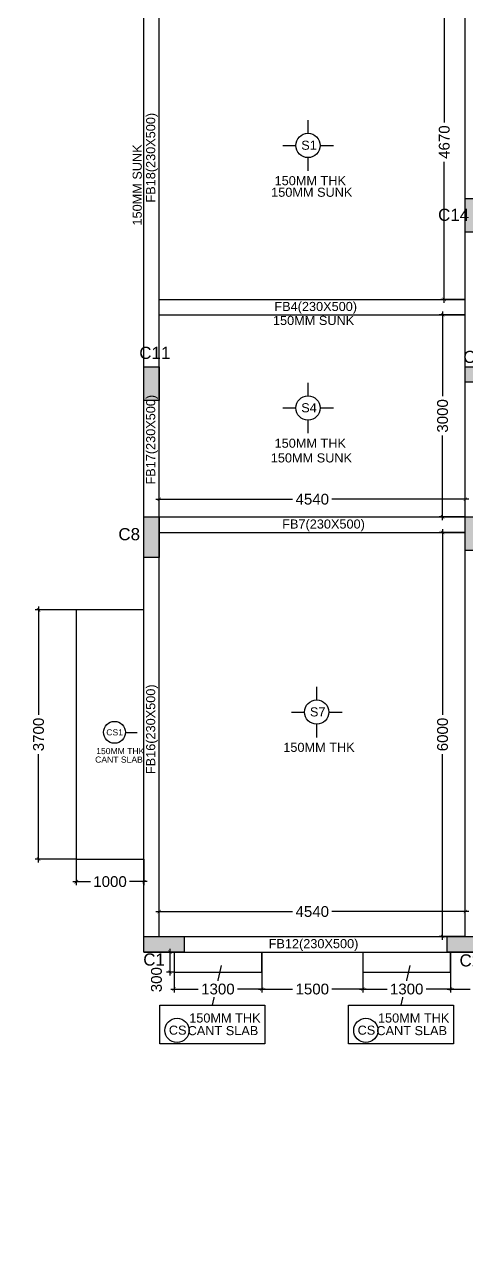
# Model space of a CAD drawing. Header units: millimetres. Extents: x 660818 to 959388, y -495289 to 50450.
# Drawn here: x 822198 to 828747, y -105092 to -86748 of the extents above; entities that cross this region are included whole.
import ezdxf

# ---------------------------------------------------------------- set-up
doc = ezdxf.new("R2010")
doc.units = ezdxf.units.MM
doc.header["$LTSCALE"] = 0.01
doc.header["$MEASUREMENT"] = 0
doc.header["$PDMODE"] = 35
for name, color, linetype in [('COL NO.', 7, 'Continuous'), ('RCC BEAMS', 150, 'Continuous'), ('RCC COLUMN', 5, 'Continuous'), ('Text', 7, 'Continuous')]:
    doc.layers.add(name, color=color, linetype=linetype)
doc.layers.add('elevation', color=123, linetype='Continuous', lineweight=15)
doc.layers.add('STRUCTURAL DIMENSION', color=1, linetype='Continuous', lineweight=13)
doc.styles.add('MAIN TEXT arial', font='arial.ttf')
doc.styles.get("Standard").update_dxf_attribs({"font": 'arial.ttf'})
doc.dimstyles.new('Copy of 50 scale DIM mm', dxfattribs={"dimtxt": 160, "dimasz": 50, "dimexe": 50, "dimexo": 0, "dimgap": 50, "dimtad": 0, "dimdec": 0, "dimrnd": 5, "dimzin": 0, "dimdsep": 46, "dimtxsty": 'MAIN TEXT arial', "dimblk": 'ARCHTICK', "dimcen": 0.09, "dimdle": 50, "dimadec": 0, "dimazin": 0, "dimtfac": 1, "dimtdec": 0, "dimtmove": 0, "dimatfit": 3, "dimfxl": 1, "dimtfill": 1, "dimtolj": 1, "dimtzin": 0, "dimarcsym": 0})

# ---------------------------------------------------------------- blocks, each defined once
blk = doc.blocks.new('C(230X500)')
at = {"layer": 'RCC COLUMN', "ltscale": 200}
h = blk.add_hatch(color=256, dxfattribs=at)
h.dxf.hatch_style = 1
h.paths.add_polyline_path([(0, 0), (230, 0), (230, -500), (0, -500)])
blk.add_lwpolyline([(0, 0), (230, 0), (230, -500), (0, -500)], close=True, dxfattribs=at)
blk = doc.blocks.new('C(230X600)')
at = {"layer": 'elevation', "ltscale": 0.5}
h = blk.add_hatch(color=1, dxfattribs=at)
h.dxf.hatch_style = 1
h.paths.add_polyline_path([(230, 600), (0, 600), (0, 0), (230, 0)])
at = {"layer": 'RCC COLUMN', "color": 1, "ltscale": 0.5}
blk.add_lwpolyline([(0, 600), (230, 600), (230, 0), (0, 0), (0, 600)], dxfattribs=at)
blk = doc.blocks.new('C(230X400)')
at = {"layer": 'elevation', "ltscale": 0.5}
h = blk.add_hatch(color=3, dxfattribs=at)
h.dxf.hatch_style = 1
h.paths.add_polyline_path([(0, 400), (0, 0), (230, 0), (230, 400)])
at = {"layer": 'RCC COLUMN', "color": 3, "ltscale": 0.5}
blk.add_lwpolyline([(0, 400), (230, 400), (230, 0), (0, 0), (0, 400)], dxfattribs=at)
blk = doc.blocks.new('COLGRP5')
at = {"layer": 'RCC COLUMN'}
h = blk.add_hatch(dxfattribs=at)
h.set_pattern_fill('AR-CONC', color=256, scale=50)
h.set_pattern_definition([(50, (-1031792.15, 272751.1), (358.63009, -31.37607), [37.5, -412.5]), (355, (-1031792.15, 272751.1), (-69.37567, 376.09607), [30, -330]), (100.451444, (-1031762.26, 272748.47), (289.25442, 344.72), [31.8701, -350.57106]), (46.1842, (-1031792.15, 272851.1), (533.62067, -82.75964), [56.25, -618.75]), (96.635635, (-1031747.7, 272844.2), (467.33097, 487.0593), [47.80517, -525.85688]), (351.184164, (-1031792.15, 272851.1), (467.33097, 487.0593), [45, -495]), (21, (-1031742.15, 272826.1), (298.45353, -201.309445), [37.5, -412.5]), (326, (-1031742.15, 272826.1), (121.65767, 362.57502), [30, -330]), (71.451445, (-1031717.28, 272809.3), (420.11119, 161.26558), [31.8701, -350.57106]), (37.5, (-1031792.15, 272751.09), (6.079928, 166.446927), [0, -326, 0, -335, 0, -331.25]), (7.5, (-1031792.15, 272751.09), (131.53477, 197.205856), [0, -191, 0, -318.5, 0, -126.25]), (327.5, (-1031903.65, 272751.09), (266.911218, -11.277436), [0, -125, 0, -390, 0, -517.5]), (317.5, (-1031953.65, 272751.09), (291.593085, 50.05249), [0, -162.5, 0, -259, 0, -367.5])])
edge = h.paths.add_edge_path()
edge.add_line((-7930, 2230), (-9430, 2230))
edge.add_line((-9430, 2230), (-9430, 3730))
edge.add_line((-9430, 3730), (-9430, 3960))
edge.add_line((-9430, 3960), (-9660, 3960))
edge.add_line((-9660, 3960), (-9660, 2000))
edge.add_line((-9660, 2000), (-7700, 2000))
edge.add_line((-7700, 2000), (-7700, 3960))
edge.add_line((-7930, 3730), (-7930, 2230))
edge.add_line((-7930, 3730), (-7930, 3730))
edge.add_line((-7930, 3960), (-7930, 3730))
edge.add_line((-7700, 3960), (-7930, 3960))
blk.add_lwpolyline([(-9430, 3730), (-9430, 3960), (-9660, 3960), (-9660, 2000), (-7700, 2000), (-7700, 3960), (-7930, 3960), (-7930, 3730), (-7930, 3730), (-7930, 2230), (-9430, 2230), (-9430, 3730), (-9430, 3730)], dxfattribs=at)
for name, p, rotation in [('C(230X400)', (-16000, 14590), 270), ('C(230X400)', (-11400, 14590), 270), ('C(230X400)', (-5170, 10920), 270), ('C(230X400)', (-400, 10920), 270), ('C(230X500)', (-11230, 8460), 90), ('C(230X500)', (-5270, 8460), 90), ('C(230X500)', (-500, 7960), 90), ('C(230X600)', (-16000, 230), 270), ('C(230X500)', (-11500, 0), 90), ('C(230X500)', (-500, 0), 90)]:
    blk.add_blockref(name, p, dxfattribs=dict(at, rotation=rotation))
for name, p in [('C(230X500)', (-11230, 11190)), ('C(230X500)', (-16000, 8690)), ('C(230X600)', (-16000, 5860)), ('C(230X500)', (-11230, 6460)), ('C(230X500)', (-230, 4230)), ('C(230X500)', (-5000, 3960)), ('C(230X600)', (-7930, 0)), ('C(230X600)', (-5000, 0))]:
    blk.add_blockref(name, p, dxfattribs=at)
blk = doc.blocks.new('FB5')
at = {"layer": 'RCC BEAMS', "ltscale": 0.5}
for p, q in [((-16000, 230), (-16000, 14590)), ((-16000, 14590), (-11000, 14590)), ((-15770, 230), (-15770, 14360)), ((-15770, 14360), (-11000, 14360)), ((-11230, 230), (-11230, 14360)), ((-11000, 230), (-11000, 14360)), ((-11000, 11520), (600, 11520)), ((600, 11520), (-2730, 8190)), ((600, 11520), (600, 7590)), ((0, 10920), (-11000, 10920)), ((0, 230), (0, 10920)), ((-230, 10690), (-11000, 10690)), ((-5000, 10690), (-5000, 0)), ((-4770, 10690), (-4770, 0)), ((-230, 230), (-230, 10690)), ((-15770, 9690), (-11230, 9690)), ((-15770, 9460), (-11230, 9460)), ((-11000, 8690), (-5000, 8690)), ((-11000, 8460), (-5000, 8460)), ((-11000, 8460), (-5000, 5260)), ((-5000, 8460), (-11000, 5260)), ((-230, 8190), (-4770, 8190)), ((0, 8190), (600, 7590)), ((-230, 7960), (-4770, 7960)), ((600, 7590), (0, 7590)), ((-15770, 6460), (-11230, 6460)), ((-15770, 6230), (-11230, 6230)), ((-11000, 5260), (-5000, 5260)), ((-16000, 5080), (-17000, 5080)), ((-17000, 5080), (-17000, 1380)), ((-11000, 5030), (-5000, 5030)), ((-7930, 5030), (-7930, 0)), ((-7700, 5030), (-7700, 0)), ((-7700, 5030), (-5000, 460)), ((-5000, 5030), (-7700, 460)), ((-11000, 3960), (-7930, 3960)), ((-4770, 3960), (-230, 3960)), ((-11000, 3730), (-7930, 3730)), ((-9660, 3730), (-9660, 2000)), ((-9430, 3730), (-9430, 2230)), ((-4770, 3730), (-230, 3730)), ((-2615, 230), (-2615, 3730)), ((-2385, 230), (-2385, 3730)), ((-9660, 2230), (-11000, 2230)), ((-9430, 2230), (-7930, 2230)), ((-9660, 2000), (-11000, 2000)), ((-9660, 2000), (-7930, 2000)), ((-17000, 1380), (-16000, 1380)), ((-7700, 460), (-5000, 460)), ((-16000, 230), (-7700, 230)), ((-7700, 230), (-5000, 230)), ((-4770, 230), (0, 230)), ((-15550, 0), (-15550, -300)), ((-12750, 0), (-12750, -300)), ((-10280, 0), (-10280, -300)), ((-4770, 0), (0, 0)), ((-16000, 0), (-7700, 0)), ((-14250, -300), (-14250, 0)), ((-11450, -300), (-11450, 0)), ((-8980, -300), (-8980, 0)), ((-15550, -300), (-14250, -300)), ((-12750, -300), (-11450, -300)), ((-10280, -300), (-8980, -300))]:
    blk.add_line(p, q, dxfattribs=at)
blk.add_lwpolyline([(0, 7510), (1000, 7510), (1000, 4410), (0, 4410)], close=True, dxfattribs=at)
blk = doc.blocks.new('COL NO.')
at = {"layer": 'COL NO.', "ltscale": 0.5, "char_height": 180, "attachment_point": 1}
for s, width, heights, insert in [('\\pxt17;C17', 396.79, [-186], (40, 14823)), ('\\pxt17;C18', 396.79, [-186], (4609, 14851)), ('\\pxt17;C16', 396.79, [-186], (15598, 11192)), ('\\pxt17;C14', 396.79, [-186], (4366, 11036)), ('\\pxt17;C15', 396.79, [-186], (10827, 11168)), ('\\pxt17;C11', 396.79, [186], (-66, 8986)), ('\\pxt17;C12', 396.79, [-186], (4740, 8926)), ('\\pxt17;C13', 396.79, [-186], (10732, 8936)), ('\\pxt17;C10', 420.98, [186], (15617, 8448)), ('\\pxt17;C8', 396.79, [-186], (-376, 6294)), ('\\pxt17;C9', 396.79, [-186], (5109, 6320)), ('\\pxt17;C6', 396.79, [-186], (11274, 3860)), ('\\pxt17;C7', 396.79, [-186], (16018, 3831)), ('\\pxt17;C5', 396.79, [-186], (15961, 1)), ('\\pxt17;C1', 396.79, [-186], (-7, -21)), ('\\pxt17;C2', 396.79, [-186], (4684, -34)), ('\\pxt17;C3', 396.79, [-186], (7974, -56)), ('\\pxt17;C4', 396.79, [-186], (10991, -72))]:
    blk.add_mtext_dynamic_manual_height_columns(s, width=width, gutter_width=1, heights=heights, dxfattribs=dict(at, insert=insert))
blk = doc.blocks.new('_ArchTick')
at = {"color": 0, "linetype": 'ByBlock', "const_width": 0.15}
blk.add_lwpolyline([(-0.5, -0.5), (0.5, 0.5)], dxfattribs=at)
blk = doc.blocks.new('*D2054')
at = {"layer": 'Defpoints', "color": 0, "ltscale": 0.1, "transparency": 16777216}
for p in [(822963, -99136), (823963, -99136), (823963, -99471)]:
    blk.add_point(p, dxfattribs=at)
at = {"layer": 'STRUCTURAL DIMENSION', "color": 0, "lineweight": -2, "ltscale": 0.1, "transparency": 16777216}
for p, q in [((822963, -99136), (822963, -99521)), ((823963, -99136), (823963, -99521)), ((822913, -99471), (823182, -99471)), ((824013, -99471), (823744, -99471))]:
    blk.add_line(p, q, dxfattribs=at)
at = {"layer": 'STRUCTURAL DIMENSION', "color": 0, "lineweight": -2, "ltscale": 0.1, "transparency": 16777216, "xscale": 50, "yscale": 50, "zscale": 50, "rotation": 180}
blk.add_blockref('_ArchTick', (822963, -99471), dxfattribs=at)
at = {"layer": 'STRUCTURAL DIMENSION', "color": 0, "lineweight": -2, "ltscale": 0.1, "transparency": 16777216, "xscale": 50, "yscale": 50, "zscale": 50}
blk.add_blockref('_ArchTick', (823963, -99471), dxfattribs=at)
at = {"layer": 'STRUCTURAL DIMENSION', "color": 0, "ltscale": 0.1, "transparency": 16777216, "insert": (823463, -99471), "char_height": 160, "attachment_point": 5, "style": 'MAIN TEXT arial', "bg_fill": 3, "box_fill_scale": 1.25, "bg_fill_color": 256, "bg_fill_true_color": 13158600, "bg_fill_transparency": 0}
blk.add_mtext('\\A1;1000', dxfattribs=at)
blk = doc.blocks.new('*D2056')
at = {"layer": 'Defpoints', "color": 0, "ltscale": 0.1, "transparency": 16777216}
for p in [(828733, -86156), (828421, -90826), (828733, -90826)]:
    blk.add_point(p, dxfattribs=at)
at = {"layer": 'STRUCTURAL DIMENSION', "color": 0, "lineweight": -2, "ltscale": 0.1, "transparency": 16777216}
for p, q in [((828733, -86156), (828371, -86156)), ((828421, -86106), (828421, -88199)), ((828421, -90876), (828421, -88783)), ((828733, -90826), (828371, -90826))]:
    blk.add_line(p, q, dxfattribs=at)
at = {"layer": 'STRUCTURAL DIMENSION', "color": 0, "lineweight": -2, "ltscale": 0.1, "transparency": 16777216, "xscale": 50, "yscale": 50, "zscale": 50}
for p, rotation in [((828421, -86156), 90), ((828421, -90826), 270)]:
    blk.add_blockref('_ArchTick', p, dxfattribs=dict(at, rotation=rotation))
at = {"layer": 'STRUCTURAL DIMENSION', "color": 0, "ltscale": 0.1, "transparency": 16777216, "insert": (828421, -88491), "char_height": 160, "attachment_point": 5, "rotation": 90, "style": 'MAIN TEXT arial', "bg_fill": 3, "box_fill_scale": 1.25, "bg_fill_color": 256, "bg_fill_true_color": 13158600, "bg_fill_transparency": 0}
blk.add_mtext('\\A1;4670', dxfattribs=at)
blk = doc.blocks.new('*D2057')
at = {"layer": 'Defpoints', "color": 0, "ltscale": 0.1, "transparency": 16777216}
for p in [(828733, -91056), (828396, -94056), (828733, -94056)]:
    blk.add_point(p, dxfattribs=at)
at = {"layer": 'STRUCTURAL DIMENSION', "color": 0, "lineweight": -2, "ltscale": 0.1, "transparency": 16777216}
for p, q in [((828733, -91056), (828346, -91056)), ((828396, -91006), (828396, -92267)), ((828396, -94106), (828396, -92844)), ((828733, -94056), (828346, -94056))]:
    blk.add_line(p, q, dxfattribs=at)
at = {"layer": 'STRUCTURAL DIMENSION', "color": 0, "lineweight": -2, "ltscale": 0.1, "transparency": 16777216, "xscale": 50, "yscale": 50, "zscale": 50}
for p, rotation in [((828396, -91056), 90), ((828396, -94056), 270)]:
    blk.add_blockref('_ArchTick', p, dxfattribs=dict(at, rotation=rotation))
at = {"layer": 'STRUCTURAL DIMENSION', "color": 0, "ltscale": 0.1, "transparency": 16777216, "insert": (828396, -92556), "char_height": 160, "attachment_point": 5, "rotation": 90, "style": 'MAIN TEXT arial', "bg_fill": 3, "box_fill_scale": 1.25, "bg_fill_color": 256, "bg_fill_true_color": 13158600, "bg_fill_transparency": 0}
blk.add_mtext('\\A1;3000', dxfattribs=at)
blk = doc.blocks.new('*D2058')
at = {"layer": 'Defpoints', "color": 0, "ltscale": 0.1, "transparency": 16777216}
for p in [(828733, -94286), (828396, -100286), (828733, -100286)]:
    blk.add_point(p, dxfattribs=at)
at = {"layer": 'STRUCTURAL DIMENSION', "color": 0, "lineweight": -2, "ltscale": 0.1, "transparency": 16777216}
for p, q in [((828733, -94286), (828346, -94286)), ((828396, -94236), (828396, -96997)), ((828396, -100336), (828396, -97575)), ((828733, -100286), (828346, -100286))]:
    blk.add_line(p, q, dxfattribs=at)
at = {"layer": 'STRUCTURAL DIMENSION', "color": 0, "lineweight": -2, "ltscale": 0.1, "transparency": 16777216, "xscale": 50, "yscale": 50, "zscale": 50}
for p, rotation in [((828396, -94286), 90), ((828396, -100286), 270)]:
    blk.add_blockref('_ArchTick', p, dxfattribs=dict(at, rotation=rotation))
at = {"layer": 'STRUCTURAL DIMENSION', "color": 0, "ltscale": 0.1, "transparency": 16777216, "insert": (828396, -97286), "char_height": 160, "attachment_point": 5, "rotation": 90, "style": 'MAIN TEXT arial', "bg_fill": 3, "box_fill_scale": 1.25, "bg_fill_color": 256, "bg_fill_true_color": 13158600, "bg_fill_transparency": 0}
blk.add_mtext('\\A1;6000', dxfattribs=at)
blk = doc.blocks.new('*D2059')
at = {"layer": 'Defpoints', "color": 0, "ltscale": 0.1, "transparency": 16777216}
for p in [(824193, -99915), (824193, -100286), (828733, -100286)]:
    blk.add_point(p, dxfattribs=at)
at = {"layer": 'STRUCTURAL DIMENSION', "color": 0, "lineweight": -2, "ltscale": 0.1, "transparency": 16777216}
for p, q in [((824143, -99915), (826171, -99915)), ((824193, -100286), (824193, -99865)), ((828783, -99915), (826755, -99915)), ((828733, -100286), (828733, -99865))]:
    blk.add_line(p, q, dxfattribs=at)
at = {"layer": 'STRUCTURAL DIMENSION', "color": 0, "lineweight": -2, "ltscale": 0.1, "transparency": 16777216, "xscale": 50, "yscale": 50, "zscale": 50, "rotation": 180}
blk.add_blockref('_ArchTick', (824193, -99915), dxfattribs=at)
at = {"layer": 'STRUCTURAL DIMENSION', "color": 0, "lineweight": -2, "ltscale": 0.1, "transparency": 16777216, "xscale": 50, "yscale": 50, "zscale": 50}
blk.add_blockref('_ArchTick', (828733, -99915), dxfattribs=at)
at = {"layer": 'STRUCTURAL DIMENSION', "color": 0, "ltscale": 0.1, "transparency": 16777216, "insert": (826463, -99915), "char_height": 160, "attachment_point": 5, "style": 'MAIN TEXT arial', "bg_fill": 3, "box_fill_scale": 1.25, "bg_fill_color": 256, "bg_fill_true_color": 13158600, "bg_fill_transparency": 0}
blk.add_mtext('\\A1;4540', dxfattribs=at)
blk = doc.blocks.new('*D2086')
at = {"layer": 'Defpoints', "color": 0, "ltscale": 0.1, "transparency": 16777216}
for p in [(822963, -95436), (822403, -99136), (822963, -99136)]:
    blk.add_point(p, dxfattribs=at)
at = {"layer": 'STRUCTURAL DIMENSION', "color": 0, "lineweight": -2, "ltscale": 0.1, "transparency": 16777216}
for p, q in [((822403, -95386), (822403, -96997)), ((822963, -95436), (822353, -95436)), ((822403, -99186), (822403, -97574)), ((822963, -99136), (822353, -99136))]:
    blk.add_line(p, q, dxfattribs=at)
at = {"layer": 'STRUCTURAL DIMENSION', "color": 0, "lineweight": -2, "ltscale": 0.1, "transparency": 16777216, "xscale": 50, "yscale": 50, "zscale": 50}
for p, rotation in [((822403, -95436), 90), ((822403, -99136), 270)]:
    blk.add_blockref('_ArchTick', p, dxfattribs=dict(at, rotation=rotation))
at = {"layer": 'STRUCTURAL DIMENSION', "color": 0, "ltscale": 0.1, "transparency": 16777216, "insert": (822403, -97286), "char_height": 160, "attachment_point": 5, "rotation": 90, "style": 'MAIN TEXT arial', "bg_fill": 3, "box_fill_scale": 1.25, "bg_fill_color": 256, "bg_fill_true_color": 13158600, "bg_fill_transparency": 0}
blk.add_mtext('\\A1;3700', dxfattribs=at)
blk = doc.blocks.new('*D2087')
at = {"layer": 'Defpoints', "color": 0, "ltscale": 0.1, "transparency": 16777216}
for p in [(824413, -100516), (824413, -100816)]:
    blk.add_point(p, dxfattribs=at)
at = {"layer": 'STRUCTURAL DIMENSION', "color": 0, "lineweight": -2, "ltscale": 0.1, "transparency": 16777216}
for p, q in [((824413, -100516), (824302, -100516)), ((824352, -100466), (824352, -100866)), ((824413, -100816), (824302, -100816))]:
    blk.add_line(p, q, dxfattribs=at)
at = {"layer": 'STRUCTURAL DIMENSION', "color": 0, "lineweight": -2, "ltscale": 0.1, "transparency": 16777216, "xscale": 50, "yscale": 50, "zscale": 50, "rotation": 90}
blk.add_blockref('_ArchTick', (824352, -100516), dxfattribs=at)
at = {"layer": 'STRUCTURAL DIMENSION', "color": 0, "ltscale": 0.1, "transparency": 16777216, "insert": (824152, -100926), "char_height": 160, "attachment_point": 5, "rotation": 90, "style": 'MAIN TEXT arial', "bg_fill": 3, "box_fill_scale": 1.25, "bg_fill_color": 256, "bg_fill_true_color": 13158600, "bg_fill_transparency": 0}
blk.add_mtext('\\A1;300', dxfattribs=at)
at = {"layer": 'Defpoints', "color": 0, "ltscale": 0.1, "transparency": 16777216}
blk.add_point((824352, -100816), dxfattribs=at)
at = {"layer": 'STRUCTURAL DIMENSION', "color": 0, "lineweight": -2, "ltscale": 0.1, "transparency": 16777216, "xscale": 50, "yscale": 50, "zscale": 50, "rotation": 270}
blk.add_blockref('_ArchTick', (824352, -100816), dxfattribs=at)
blk = doc.blocks.new('*D2088')
at = {"layer": 'Defpoints', "color": 0, "ltscale": 0.1, "transparency": 16777216}
for p in [(824413, -100816), (825713, -100816), (825713, -101066)]:
    blk.add_point(p, dxfattribs=at)
at = {"layer": 'STRUCTURAL DIMENSION', "color": 0, "lineweight": -2, "ltscale": 0.1, "transparency": 16777216}
for p, q in [((824413, -100816), (824413, -101116)), ((825713, -100816), (825713, -101116)), ((824363, -101066), (824782, -101066)), ((825763, -101066), (825344, -101066))]:
    blk.add_line(p, q, dxfattribs=at)
at = {"layer": 'STRUCTURAL DIMENSION', "color": 0, "lineweight": -2, "ltscale": 0.1, "transparency": 16777216, "xscale": 50, "yscale": 50, "zscale": 50, "rotation": 180}
blk.add_blockref('_ArchTick', (824413, -101066), dxfattribs=at)
at = {"layer": 'STRUCTURAL DIMENSION', "color": 0, "lineweight": -2, "ltscale": 0.1, "transparency": 16777216, "xscale": 50, "yscale": 50, "zscale": 50}
blk.add_blockref('_ArchTick', (825713, -101066), dxfattribs=at)
at = {"layer": 'STRUCTURAL DIMENSION', "color": 0, "ltscale": 0.1, "transparency": 16777216, "insert": (825063, -101066), "char_height": 160, "attachment_point": 5, "style": 'MAIN TEXT arial', "bg_fill": 3, "box_fill_scale": 1.25, "bg_fill_color": 256, "bg_fill_true_color": 13158600, "bg_fill_transparency": 0}
blk.add_mtext('\\A1;1300', dxfattribs=at)
blk = doc.blocks.new('*D2089')
at = {"layer": 'Defpoints', "color": 0, "ltscale": 0.1, "transparency": 16777216}
for p in [(825713, -100516), (827213, -100516), (827213, -101066)]:
    blk.add_point(p, dxfattribs=at)
at = {"layer": 'STRUCTURAL DIMENSION', "color": 0, "lineweight": -2, "ltscale": 0.1, "transparency": 16777216}
for p, q in [((825713, -100516), (825713, -101116)), ((827213, -100516), (827213, -101116)), ((825663, -101066), (826182, -101066)), ((827263, -101066), (826744, -101066))]:
    blk.add_line(p, q, dxfattribs=at)
at = {"layer": 'STRUCTURAL DIMENSION', "color": 0, "lineweight": -2, "ltscale": 0.1, "transparency": 16777216, "xscale": 50, "yscale": 50, "zscale": 50, "rotation": 180}
blk.add_blockref('_ArchTick', (825713, -101066), dxfattribs=at)
at = {"layer": 'STRUCTURAL DIMENSION', "color": 0, "lineweight": -2, "ltscale": 0.1, "transparency": 16777216, "xscale": 50, "yscale": 50, "zscale": 50}
blk.add_blockref('_ArchTick', (827213, -101066), dxfattribs=at)
at = {"layer": 'STRUCTURAL DIMENSION', "color": 0, "ltscale": 0.1, "transparency": 16777216, "insert": (826463, -101066), "char_height": 160, "attachment_point": 5, "style": 'MAIN TEXT arial', "bg_fill": 3, "box_fill_scale": 1.25, "bg_fill_color": 256, "bg_fill_true_color": 13158600, "bg_fill_transparency": 0}
blk.add_mtext('\\A1;1500', dxfattribs=at)
blk = doc.blocks.new('*D2090')
at = {"layer": 'Defpoints', "color": 0, "ltscale": 0.1, "transparency": 16777216}
for p in [(827213, -100816), (828513, -100816), (828513, -101066)]:
    blk.add_point(p, dxfattribs=at)
at = {"layer": 'STRUCTURAL DIMENSION', "color": 0, "lineweight": -2, "ltscale": 0.1, "transparency": 16777216}
for p, q in [((827213, -100816), (827213, -101116)), ((828513, -100816), (828513, -101116)), ((827163, -101066), (827582, -101066)), ((828563, -101066), (828144, -101066))]:
    blk.add_line(p, q, dxfattribs=at)
at = {"layer": 'STRUCTURAL DIMENSION', "color": 0, "lineweight": -2, "ltscale": 0.1, "transparency": 16777216, "xscale": 50, "yscale": 50, "zscale": 50, "rotation": 180}
blk.add_blockref('_ArchTick', (827213, -101066), dxfattribs=at)
at = {"layer": 'STRUCTURAL DIMENSION', "color": 0, "lineweight": -2, "ltscale": 0.1, "transparency": 16777216, "xscale": 50, "yscale": 50, "zscale": 50}
blk.add_blockref('_ArchTick', (828513, -101066), dxfattribs=at)
at = {"layer": 'STRUCTURAL DIMENSION', "color": 0, "ltscale": 0.1, "transparency": 16777216, "insert": (827863, -101066), "char_height": 160, "attachment_point": 5, "style": 'MAIN TEXT arial', "bg_fill": 3, "box_fill_scale": 1.25, "bg_fill_color": 256, "bg_fill_true_color": 13158600, "bg_fill_transparency": 0}
blk.add_mtext('\\A1;1300', dxfattribs=at)
blk = doc.blocks.new('*D2091')
at = {"layer": 'Defpoints', "color": 0, "ltscale": 0.1, "transparency": 16777216}
for p in [(828513, -100516), (829683, -100516), (829683, -101066)]:
    blk.add_point(p, dxfattribs=at)
at = {"layer": 'STRUCTURAL DIMENSION', "color": 0, "lineweight": -2, "ltscale": 0.1, "transparency": 16777216}
for p, q in [((828513, -100516), (828513, -101116)), ((829683, -100516), (829683, -101116)), ((828463, -101066), (828817, -101066)), ((829733, -101066), (829379, -101066))]:
    blk.add_line(p, q, dxfattribs=at)
at = {"layer": 'STRUCTURAL DIMENSION', "color": 0, "lineweight": -2, "ltscale": 0.1, "transparency": 16777216, "xscale": 50, "yscale": 50, "zscale": 50, "rotation": 180}
blk.add_blockref('_ArchTick', (828513, -101066), dxfattribs=at)
at = {"layer": 'STRUCTURAL DIMENSION', "color": 0, "lineweight": -2, "ltscale": 0.1, "transparency": 16777216, "xscale": 50, "yscale": 50, "zscale": 50}
blk.add_blockref('_ArchTick', (829683, -101066), dxfattribs=at)
at = {"layer": 'STRUCTURAL DIMENSION', "color": 0, "ltscale": 0.1, "transparency": 16777216, "insert": (829098, -101066), "char_height": 160, "attachment_point": 5, "style": 'MAIN TEXT arial', "bg_fill": 3, "box_fill_scale": 1.25, "bg_fill_color": 256, "bg_fill_true_color": 13158600, "bg_fill_transparency": 0}
blk.add_mtext('\\A1;1170', dxfattribs=at)
blk = doc.blocks.new('*D2092')
at = {"layer": 'Defpoints', "color": 0, "ltscale": 0.1, "transparency": 16777216}
for p in [(828733, -93793), (824193, -94056), (828733, -94056)]:
    blk.add_point(p, dxfattribs=at)
at = {"layer": 'STRUCTURAL DIMENSION', "color": 0, "lineweight": -2, "ltscale": 0.1, "transparency": 16777216}
for p, q in [((824143, -93793), (826171, -93793)), ((824193, -94056), (824193, -93743)), ((828783, -93793), (826755, -93793)), ((828733, -94056), (828733, -93743))]:
    blk.add_line(p, q, dxfattribs=at)
at = {"layer": 'STRUCTURAL DIMENSION', "color": 0, "lineweight": -2, "ltscale": 0.1, "transparency": 16777216, "xscale": 50, "yscale": 50, "zscale": 50, "rotation": 180}
blk.add_blockref('_ArchTick', (824193, -93793), dxfattribs=at)
at = {"layer": 'STRUCTURAL DIMENSION', "color": 0, "lineweight": -2, "ltscale": 0.1, "transparency": 16777216, "xscale": 50, "yscale": 50, "zscale": 50}
blk.add_blockref('_ArchTick', (828733, -93793), dxfattribs=at)
at = {"layer": 'STRUCTURAL DIMENSION', "color": 0, "ltscale": 0.1, "transparency": 16777216, "insert": (826463, -93793), "char_height": 160, "attachment_point": 5, "style": 'MAIN TEXT arial', "bg_fill": 3, "box_fill_scale": 1.25, "bg_fill_color": 256, "bg_fill_true_color": 13158600, "bg_fill_transparency": 0}
blk.add_mtext('\\A1;4540', dxfattribs=at)

msp = doc.modelspace()

# ---------------------------------------------------------------- hatches: boundary and pattern name
at = {"layer": 'elevation'}
h = msp.add_hatch(dxfattribs=at)
h.set_pattern_fill('ANSI31', color=256)
h.set_pattern_definition([(45, (0, 0), (-0.088388347648, 0.088388347648), [])])
h.paths.add_polyline_path([(822197.745, -105092.324), (823338.263, -105092.324), (823338.263, -104011.878), (822197.745, -104011.878)], flags=9)

# ---------------------------------------------------------------- linework, layer by layer
at = {"ltscale": 0.5}
for p, q in [((825112.208, -100716.961), (824978.578, -101304.112)), ((827912.208, -100716.961), (827778.578, -101304.112))]:
    msp.add_line(p, q, dxfattribs=at)
for points in [[(824199.675, -101304.112), (825757.481, -101304.112), (825757.481, -101877.043), (824199.675, -101877.043)], [(826999.675, -101304.112), (828557.481, -101304.112), (828557.481, -101877.043), (826999.675, -101877.043)]]:
    msp.add_lwpolyline(points, close=True, dxfattribs=at)
at = {"layer": 'RCC COLUMN', "color": 0}
for p, q in [((826400.032, -88360.537), (826400.032, -88165.273)), ((826024.622, -88540.683), (826219.886, -88540.683)), ((826580.178, -88540.683), (826775.441, -88540.683)), ((826400.032, -88916.092), (826400.032, -88720.829)), ((826400.032, -88916.092), (826400.032, -88720.829)), ((826400.032, -92258.213), (826400.032, -92062.95)), ((826024.622, -92438.359), (826219.886, -92438.359)), ((826580.178, -92438.359), (826775.441, -92438.359)), ((826400.032, -92813.769), (826400.032, -92618.505)), ((826400.032, -92813.769), (826400.032, -92618.505)), ((826528.941, -96773.494), (826528.941, -96578.23)), ((826153.531, -96953.64), (826348.795, -96953.64)), ((826709.087, -96953.64), (826904.35, -96953.64)), ((826528.941, -97329.049), (826528.941, -97133.786)), ((826528.941, -97329.049), (826528.941, -97133.786)), ((823692.28, -97258.582), (823867.217, -97258.582))]:
    msp.add_line(p, q, dxfattribs=at)
for centre, radius in [((826400.032, -88540.683), 180.146), ((826400.032, -92438.359), 180.146), ((826528.941, -96953.64), 180.146), ((823529.535, -97253.659), 162.82), ((824457.176, -101679.316), 180.146), ((827257.176, -101679.316), 180.146)]:
    msp.add_circle(centre, radius, dxfattribs=at)

# ---------------------------------------------------------------- block references
at = {"layer": 'COL NO.'}
msp.add_blockref('COL NO.', (823962.903, -100515.795), dxfattribs=at)
at = {"layer": 'RCC BEAMS'}
msp.add_blockref('FB5', (839962.903, -100515.795), dxfattribs=at)
at = {"layer": 'RCC COLUMN'}
msp.add_blockref('COLGRP5', (839962.903, -100515.795), dxfattribs=at)

# ---------------------------------------------------------------- texts
at = {"layer": 'Text', "color": 7}
for s, p in [('FB18(230X500)', (824133.35, -89388.224)), ('FB17(230X500)', (824133.35, -93574.791)), ('FB16(230X500)', (824133.35, -97873.734))]:
    msp.add_text(s, height=135, rotation=90, dxfattribs=at).set_placement(p)
at = {"layer": 'Text', "color": 1}
msp.add_text('150MM SUNK', height=135, rotation=90, dxfattribs=at).set_placement((823933.444, -89729.149))
at = {"layer": 'Text', "color": 0}
for s, height, p in [('S1', 135, (826299.306, -88604.61)), ('150MM THK', 135, (825904.112, -89131.155)), ('S4', 135, (826299.306, -92502.286)), ('150MM THK', 135, (825904.112, -93028.832)), ('S7', 135, (826428.215, -97017.567)), ('CS1', 91.125, (823407.564, -97299.649)), ('150MM THK', 135, (826033.021, -97544.112)), ('150MM THK', 91.125, (823257.963, -97577.694)), ('CANT SLAB', 91.125, (823242.159, -97704.047)), ('150MM THK', 135, (824637.361, -101562.716)), ('150MM THK', 135, (827437.361, -101562.716)), ('CS', 135, (824335.276, -101743.243)), ('CANT SLAB', 135, (824613.948, -101749.906)), ('CS', 135, (827135.276, -101743.243)), ('CANT SLAB', 135, (827413.948, -101749.906))]:
    msp.add_text(s, height=height, dxfattribs=at).set_placement(p)
at = {"layer": 'Text', "color": 1}
for p in [(825852.982, -89302.622), (825879.573, -91206.067), (825847.591, -93246.832)]:
    msp.add_text('150MM SUNK', height=135, dxfattribs=at).set_placement(p)
at = {"layer": 'Text', "color": 7}
for s, p in [('FB4(230X500)', (825900.57, -90998.647)), ('FB7(230X500)', (826016.632, -94228.647)), ('FB12(230X500)', (825815.466, -100458.647))]:
    msp.add_text(s, height=135, dxfattribs=at).set_placement(p)

# ---------------------------------------------------------------- next in the draw order: dimensions: what is measured, and where the dimension line sits
at = {"layer": 'STRUCTURAL DIMENSION', "ltscale": 0.1}
for base, p1, p2, picture, middle in [((828420.666, -90825.795), (828732.903, -86155.795), (828732.903, -90825.795), '*D2056', (828420.666, -88490.795)), ((828395.666, -94055.795), (828732.903, -91055.795), (828732.903, -94055.795), '*D2057', (828395.666, -92555.795)), ((828395.666, -100285.795), (828732.903, -94285.795), (828732.903, -100285.795), '*D2058', (828395.666, -97285.795))]:
    dim = msp.add_linear_dim(base=base, p1=p1, p2=p2, angle=90, dimstyle='Copy of 50 scale DIM mm', override={"dimpost": '\\X'}, dxfattribs=at)
    dim.commit()
    dim.dimension.update_dxf_attribs({"geometry": picture, "text_midpoint": middle})
dim = msp.add_linear_dim(base=(823962.903, -99471.216), p1=(822962.903, -99135.795), p2=(823962.903, -99135.795), dimstyle='Copy of 50 scale DIM mm', override={"dimpost": '\\X'}, dxfattribs=at)
dim.commit()
dim.dimension.update_dxf_attribs({"geometry": '*D2054', "text_midpoint": (823462.903, -99471.216)})
dim = msp.add_linear_dim(base=(824351.82, -100815.795), p1=(824412.903, -100515.795), p2=(824412.903, -100815.795), angle=90, dimstyle='Copy of 50 scale DIM mm', override={"dimpost": '\\X', "dimtmove": 2}, dxfattribs=at)
dim.commit()
dim.dimension.update_dxf_attribs({"geometry": '*D2087', "text_midpoint": (824151.986, -100926.296), "dimtype": 160})

# ---------------------------------------------------------------- next in the draw order: dimensions: what is measured, and where the dimension line sits
for base, p1, p2, override, picture, middle in [((828732.903, -93793.124), (824192.903, -94055.795), (828732.903, -94055.795), {"dimpost": '\\X'}, '*D2092', (826462.903, -93793.124)), ((824192.903, -99914.568), (828732.903, -100285.795), (824192.903, -100285.795), {"dimpost": '\\X'}, '*D2059', (826462.903, -99914.568)), ((825712.903, -101066.401), (824412.903, -100815.795), (825712.903, -100815.795), {"dimpost": '\\X', "dimtmove": 2}, '*D2088', (825062.903, -101066.401))]:
    dim = msp.add_linear_dim(base=base, p1=p1, p2=p2, dimstyle='Copy of 50 scale DIM mm', override=override, dxfattribs=at)
    dim.commit()
    dim.dimension.update_dxf_attribs({"geometry": picture, "text_midpoint": middle})
dim = msp.add_linear_dim(base=(822403.409, -99135.795), p1=(822962.903, -95435.795), p2=(822962.903, -99135.795), angle=90, dimstyle='Copy of 50 scale DIM mm', override={"dimpost": '\\X'}, dxfattribs=at)
dim.commit()
dim.dimension.update_dxf_attribs({"geometry": '*D2086', "text_midpoint": (822403.409, -97285.795)})

# ---------------------------------------------------------------- next in the draw order: dimensions: what is measured, and where the dimension line sits
dim = msp.add_linear_dim(base=(827212.903, -101066.401), p1=(825712.903, -100515.795), p2=(827212.903, -100515.795), dimstyle='Copy of 50 scale DIM mm', override={"dimpost": '\\X', "dimtmove": 2}, dxfattribs=at)
dim.commit()
dim.dimension.update_dxf_attribs({"geometry": '*D2089', "text_midpoint": (826462.903, -101066.401)})

# ---------------------------------------------------------------- next in the draw order: dimensions: what is measured, and where the dimension line sits
dim = msp.add_linear_dim(base=(828512.903, -101066.401), p1=(827212.903, -100816.098), p2=(828512.903, -100815.795), dimstyle='Copy of 50 scale DIM mm', override={"dimpost": '\\X', "dimtmove": 2}, dxfattribs=at)
dim.commit()
dim.dimension.update_dxf_attribs({"geometry": '*D2090', "text_midpoint": (827862.903, -101066.401)})

# ---------------------------------------------------------------- next in the draw order: dimensions: what is measured, and where the dimension line sits
dim = msp.add_linear_dim(base=(829682.903, -101066.401), p1=(828512.903, -100515.795), p2=(829682.903, -100515.795), dimstyle='Copy of 50 scale DIM mm', override={"dimpost": '\\X', "dimtmove": 2}, dxfattribs=at)
dim.commit()
dim.dimension.update_dxf_attribs({"geometry": '*D2091', "text_midpoint": (829097.903, -101066.401)})

doc.saveas('drawing.dxf')
